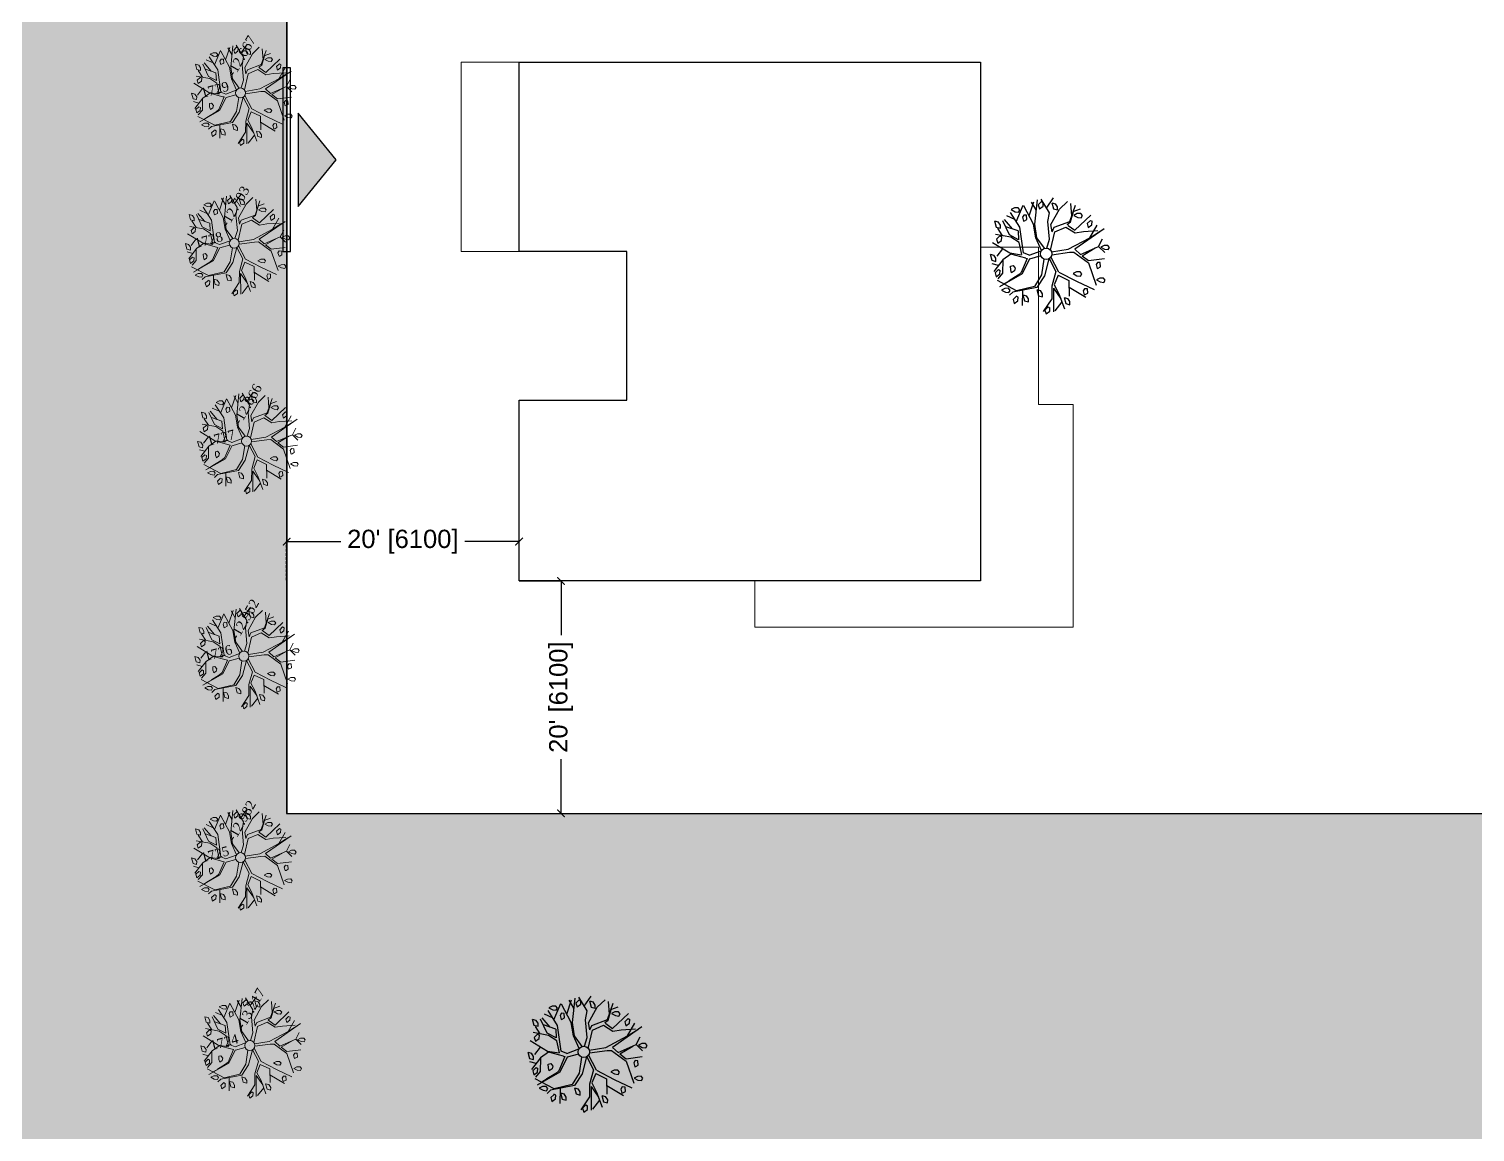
# Model space of a CAD drawing. Header units: millimetres. Extents: x -176651 to 388869, y -469666 to 486614.
# Drawn here: x 286386 to 324352, y 290849 to 319804 of the extents above; entities that cross this region are included whole.
import ezdxf
from ezdxf.enums import TextEntityAlignment as Align

# ---------------------------------------------------------------- set-up
doc = ezdxf.new("R2010")
doc.units = ezdxf.units.MM
doc.header["$PDMODE"] = 35
doc.header["$PDSIZE"] = 0.1
doc.linetypes.add('HIDDEN', pattern=[9.525, 6.35, -3.175])
doc.layers.get('Defpoints').update_dxf_attribs({"color": 252})
doc.layers.add('A- FURNITURE', color=252, linetype='Continuous', lineweight=0)
for name, color, linetype in [('ad-Dimension', 8, 'Continuous'), ('ad-Entrance Point', 4, 'Continuous'), ('ad-Plinth', 8, 'Continuous'), ('ad-Plot Boundary', 8, 'Continuous'), ('ad-Road', 8, 'Continuous'), ('ad-Road Hatch', 8, 'Continuous'), ('ad-Verandah', 8, 'Continuous'), ('CAY', 94, 'Continuous'), ('Points', 7, 'Continuous'), ('Points-ELV', 6, 'Continuous'), ('Points-NUM', 4, 'Continuous'), ('Points-TXT', 3, 'Continuous')]:
    doc.layers.add(name, color=color, linetype=linetype)
doc.styles.add('ROMANS', font='times.ttf')
doc.styles.get("Standard").update_dxf_attribs({"font": 'arial.ttf'})
doc.dimstyles.new('Copy of A-100-DIM-INT (MM-FT)', dxfattribs={"dimscale": 500, "dimtxt": 2.4, "dimasz": 1, "dimexe": 0, "dimexo": 0, "dimgap": 1, "dimtad": 0, "dimdec": 0, "dimlfac": 0.03937, "dimdsep": 46, "dimlunit": 3, "dimtxsty": 'Standard', "dimblk": 'ARCHTICK', "dimcen": 0.025, "dimclrd": 256, "dimclre": 256, "dimclrt": 256, "dimazin": 2, "dimtfac": 1, "dimtdec": 0, "dimtix": 1, "dimtmove": 2, "dimatfit": 3, "dimldrblk": 'ARCHTICK', "dimfxl": 1, "dimtolj": 1, "dimtzin": 0, "dimarcsym": 0})

# ---------------------------------------------------------------- blocks, each defined once
blk = doc.blocks.new('A$C4fb60e89')
at = {"layer": 'ad-Road Hatch', "ltscale": 5, "transparency": 33554687}
h = blk.add_hatch(dxfattribs=at)
h.set_pattern_fill('AR-HBONE', color=256, scale=15)
h.set_pattern_definition([(45, (-193247.7, -428758.8), (0, 2155.2615), [4572, -1524]), (135, (-192170.1, -427681.1), (2e-13, 2155.2615), [4572, -1524])])
h.paths.add_polyline_path([(175594, -250241), (169178, -249341), (167473, -249057), (167473, -138694), (101313, -138694), (101313, -199954), (101308, -237995), (101040, -268291), (101008, -280968), (101066, -293684), (101243, -311127), (100910, -319344), (100949, -333937), (100669, -366960), (100727, -390983), (100669, -404586), (100538, -420418), (100467, -428759), (92426, -427265), (92163, -427209), (92163, -321454), (24803, -321454), (24803, -412961), (15653, -411029), (15654, -321452), (-19535, -321452), (-34427, -319477), (-65207, -315395), (-171770, -301268), (-185854, -298333), (-193248, -296832), (-193244, -292908), (-191914, -285219), (-191839, -284679), (-183397, -286393), (-169723, -289243), (-53141, -304698), (-18730, -309262), (15653, -309262), (15653, 703), (24803, 1115), (24803, -129544), (92163, -129544), (92163, 15133), (101313, 17713), (101313, -129544), (167473, -129544), (167473, 35552), (175738, 37855), (175849, 28595), (175836, 25947), (175777, 14040), (175855, 2316), (175660, -18036), (175731, -34039), (175718, -46839), (175673, -63402), (175816, -82072), (175542, -106356), (175490, -124641), (175575, -145019), (175731, -168892), (175797, -181269), (175797, -192667), (175744, -208200), (175829, -223277), (175888, -234871)])
h.paths.add_polyline_path([(24803, -309264), (92163, -309264), (92163, -138694), (24803, -138694)], flags=16)
at = {"layer": 'ad-Road', "ltscale": 5}
blk.add_lwpolyline([(101313, 17713), (101313, -129544), (167473, -129544), (167473, 35552)], dxfattribs=at)
blk = doc.blocks.new('A$Cde044142')
at = {"layer": 'ad-Plot Boundary'}
blk.add_lwpolyline([(0, 0), (33080, 0), (33080, 30630), (0, 30630)], close=True, dxfattribs=at)
blk = doc.blocks.new('zw$A88E')
at = {"layer": 'ad-Plot Boundary', "ltscale": 5}
blk.add_blockref('A$Cde044142', (-74424, -167399), dxfattribs=at)
blk = doc.blocks.new('_ArchTick')
at = {"color": 0, "linetype": 'ByBlock', "const_width": 0.15}
blk.add_lwpolyline([(-0.5, -0.5), (0.5, 0.5)], dxfattribs=at)
blk = doc.blocks.new('*D13')
at = {"layer": 'ad-Dimension', "lineweight": -2, "transparency": 16777216}
for p, q in [((0, 0), (1103, 0)), ((1103, 0), (1103, -1419)), ((1103, -6100), (1103, -4681)), ((0, -6100), (1103, -6100))]:
    blk.add_line(p, q, dxfattribs=at)
at = {"layer": 'Defpoints', "color": 0, "ltscale": 5, "transparency": 16777216}
for p in [(0, 0), (0, -6100), (1103, -6100)]:
    blk.add_point(p, dxfattribs=at)
at = {"layer": 'ad-Dimension', "lineweight": -2, "ltscale": 5, "transparency": 16777216, "xscale": 200, "yscale": 200, "zscale": 200}
for p, rotation in [((1103, 0), 90), ((1103, -6100), 270)]:
    blk.add_blockref('_ArchTick', p, dxfattribs=dict(at, rotation=rotation))
at = {"layer": 'ad-Dimension', "ltscale": 5, "transparency": 16777216, "insert": (1103, -3050), "char_height": 480, "attachment_point": 5, "rotation": 90}
blk.add_mtext("\\A1;20' [6100]", dxfattribs=at)
blk = doc.blocks.new('*D14')
at = {"layer": 'ad-Dimension', "linetype": 'HIDDEN', "lineweight": -2, "transparency": 16777216}
blk.add_line((-6100, 0), (-6100, 1032), dxfattribs=at)
at = {"layer": 'ad-Dimension', "lineweight": -2, "transparency": 16777216}
for p, q in [((-6100, 1032), (-4681, 1032)), ((0, 1032), (-1419, 1032)), ((0, 0), (0, 1032))]:
    blk.add_line(p, q, dxfattribs=at)
at = {"layer": 'Defpoints', "color": 0, "ltscale": 5, "transparency": 16777216}
for p in [(-6100, 1032), (-6100, 0), (0, 0)]:
    blk.add_point(p, dxfattribs=at)
at = {"layer": 'ad-Dimension', "lineweight": -2, "ltscale": 5, "transparency": 16777216, "xscale": 200, "yscale": 200, "zscale": 200, "rotation": 180}
blk.add_blockref('_ArchTick', (-6100, 1032), dxfattribs=at)
at = {"layer": 'ad-Dimension', "lineweight": -2, "ltscale": 5, "transparency": 16777216, "xscale": 200, "yscale": 200, "zscale": 200}
blk.add_blockref('_ArchTick', (0, 1032), dxfattribs=at)
at = {"layer": 'ad-Dimension', "ltscale": 5, "transparency": 16777216, "insert": (-3050, 1032), "char_height": 480, "attachment_point": 5}
blk.add_mtext("\\A1;20' [6100]", dxfattribs=at)
blk = doc.blocks.new('POINTS')
at = {"layer": 'Points'}
blk.add_line((0, 0), (0, 0), dxfattribs=at)
blk.add_point((0, 0), dxfattribs=at)
at = {"layer": 'Points-ELV', "style": 'ROMANS'}
blk.add_attdef('ELEV', text='', height=1, rotation=45, dxfattribs=at).set_placement((0, 0), align=Align.BOTTOM_LEFT)
at = {"layer": 'Points-NUM', "style": 'ROMANS'}
blk.add_attdef('PTNUM', text='', height=1, dxfattribs=at).set_placement((0, 0), align=Align.BOTTOM_RIGHT)
at = {"layer": 'Points-TXT', "style": 'ROMANS'}
blk.add_attdef('DESC', text='', height=1, dxfattribs=at).set_placement((0, 0), align=Align.BOTTOM_RIGHT)
blk = doc.blocks.new('ERFWEF')
at = {"color": 219, "linetype": 'Continuous', "true_color": 0x642165}
for p, q in [((260795.743, 1945739.406), (260795.621, 1945739.793)), ((260795.741, 1945739.867), (260795.655, 1945739.85)), ((260795.655, 1945739.85), (260795.728, 1945739.781)), ((260795.695, 1945739.551), (260795.948, 1945739.873)), ((260795.728, 1945739.781), (260795.805, 1945739.749)), ((260795.823, 1945739.846), (260795.741, 1945739.867)), ((260795.805, 1945739.749), (260795.848, 1945739.791)), ((260795.848, 1945739.791), (260795.823, 1945739.846)), ((260796.061, 1945739.39), (260795.955, 1945739.855)), ((260796.013, 1945739.602), (260796.202, 1945739.889)), ((260796.09, 1945739.382), (260796.294, 1945739.908)), ((260796.204, 1945739.695), (260796.149, 1945739.895)), ((260796.378, 1945739.844), (260796.284, 1945739.793)), ((260796.284, 1945739.793), (260796.286, 1945739.698)), ((260796.378, 1945739.844), (260796.41, 1945739.814)), ((260796.487, 1945739.548), (260796.379, 1945739.903)), ((260796.383, 1945739.735), (260796.41, 1945739.814)), ((260796.45, 1945739.671), (260796.665, 1945739.854)), ((260795.482, 1945739.241), (260795.158, 1945739.395)), ((260795.22, 1945739.7), (260795.218, 1945739.554)), ((260795.218, 1945739.554), (260795.303, 1945739.505)), ((260795.22, 1945739.7), (260795.296, 1945739.656)), ((260795.307, 1945739.324), (260795.246, 1945739.519)), ((260795.324, 1945739.573), (260795.296, 1945739.656)), ((260795.303, 1945739.505), (260795.324, 1945739.573)), ((260795.465, 1945739.298), (260795.405, 1945739.649)), ((260795.679, 1945739.339), (260795.436, 1945739.503)), ((260795.567, 1945739.414), (260795.45, 1945739.67)), ((260795.678, 1945739.608), (260795.52, 1945739.734)), ((260795.667, 1945738.818), (260795.743, 1945739.406)), ((260795.901, 1945739.654), (260795.857, 1945739.612)), ((260795.857, 1945739.612), (260795.859, 1945739.517)), ((260795.859, 1945739.517), (260795.879, 1945739.519)), ((260795.879, 1945739.519), (260795.945, 1945739.534)), ((260795.963, 1945739.631), (260795.901, 1945739.654)), ((260795.945, 1945739.534), (260795.963, 1945739.631)), ((260796.028, 1945739.079), (260796.061, 1945739.39)), ((260796.286, 1945739.698), (260796.383, 1945739.735)), ((260796.398, 1945739.366), (260796.487, 1945739.548)), ((260796.447, 1945739.279), (260796.731, 1945739.57)), ((260796.597, 1945739.758), (260796.596, 1945739.612)), ((260796.596, 1945739.612), (260796.68, 1945739.563)), ((260796.597, 1945739.758), (260796.674, 1945739.714)), ((260796.701, 1945739.631), (260796.674, 1945739.714)), ((260796.68, 1945739.563), (260796.701, 1945739.631)), ((260796.731, 1945739.57), (260796.95, 1945739.689)), ((260796.884, 1945739.235), (260797.107, 1945739.562)), ((260796.895, 1945739.22), (260797.022, 1945739.435)), ((260796.96, 1945739.347), (260797.014, 1945739.629)), ((260797.019, 1945739.438), (260797.193, 1945739.454)), ((260795.361, 1945738.89), (260795.044, 1945739.227)), ((260795.226, 1945739.033), (260795.055, 1945738.904)), ((260795.249, 1945739.334), (260795.155, 1945739.283)), ((260795.155, 1945739.283), (260795.157, 1945739.188)), ((260795.157, 1945739.188), (260795.254, 1945739.225)), ((260795.249, 1945739.334), (260795.281, 1945739.303)), ((260795.254, 1945739.225), (260795.281, 1945739.303)), ((260795.638, 1945739.139), (260795.465, 1945739.298)), ((260795.632, 1945739.072), (260795.482, 1945739.241)), ((260795.616, 1945738.789), (260795.632, 1945739.072)), ((260795.679, 1945739.339), (260795.638, 1945739.139)), ((260796.08, 1945738.763), (260796.028, 1945739.079)), ((260796.057, 1945739.07), (260796.09, 1945739.382)), ((260796.159, 1945738.792), (260796.057, 1945739.07)), ((260796.283, 1945738.715), (260796.487, 1945739.091)), ((260796.328, 1945738.961), (260796.398, 1945739.366)), ((260796.432, 1945739.111), (260796.447, 1945739.279)), ((260796.432, 1945739.111), (260796.5, 1945739.201)), ((260796.487, 1945739.091), (260796.759, 1945739.133)), ((260796.5, 1945739.201), (260796.884, 1945739.235)), ((260796.759, 1945739.133), (260796.93, 1945738.949)), ((260796.803, 1945739.185), (260796.895, 1945739.22)), ((260796.822, 1945739.159), (260796.803, 1945739.185)), ((260796.824, 1945739.158), (260796.945, 1945739.007)), ((260796.945, 1945739.007), (260797.386, 1945739.246)), ((260797.094, 1945739.363), (260797.008, 1945739.345)), ((260797.008, 1945739.345), (260797.082, 1945739.276)), ((260797.082, 1945739.276), (260797.158, 1945739.245)), ((260797.177, 1945739.341), (260797.094, 1945739.363)), ((260797.158, 1945739.245), (260797.202, 1945739.287)), ((260797.202, 1945739.287), (260797.177, 1945739.341)), ((260797.347, 1945739.134), (260797.253, 1945739.083)), ((260797.253, 1945739.083), (260797.255, 1945738.988)), ((260797.255, 1945738.988), (260797.352, 1945739.025)), ((260797.347, 1945739.134), (260797.379, 1945739.103)), ((260797.352, 1945739.025), (260797.379, 1945739.103)), ((260795.171, 1945738.79), (260794.902, 1945738.583)), ((260795.04, 1945738.69), (260794.909, 1945738.766)), ((260794.921, 1945738.99), (260794.919, 1945738.843)), ((260794.919, 1945738.843), (260795.004, 1945738.794)), ((260794.921, 1945738.99), (260794.997, 1945738.945)), ((260795.025, 1945738.862), (260794.997, 1945738.945)), ((260795.004, 1945738.794), (260795.025, 1945738.862)), ((260795.165, 1945738.788), (260795.08, 1945738.491)), ((260795.381, 1945738.867), (260795.171, 1945738.79)), ((260795.611, 1945738.78), (260795.361, 1945738.89)), ((260795.691, 1945738.687), (260795.381, 1945738.867)), ((260795.717, 1945738.672), (260795.498, 1945738.394)), ((260795.763, 1945738.646), (260795.509, 1945738.36)), ((260795.78, 1945738.729), (260795.667, 1945738.818)), ((260795.691, 1945738.688), (260795.717, 1945738.672)), ((260795.763, 1945738.645), (260795.764, 1945738.644)), ((260796.033, 1945738.646), (260795.764, 1945738.644)), ((260795.78, 1945738.729), (260796.074, 1945738.757)), ((260796.212, 1945738.783), (260796.328, 1945738.961)), ((260796.294, 1945738.669), (260796.68, 1945738.628)), ((260796.68, 1945738.628), (260797.232, 1945738.752)), ((260797.6, 1945738.867), (260796.824, 1945738.591)), ((260796.93, 1945738.949), (260797.126, 1945738.929)), ((260797.126, 1945738.929), (260797.447, 1945738.863)), ((260797.232, 1945738.752), (260797.469, 1945738.989)), ((260797.232, 1945738.752), (260797.495, 1945738.834)), ((260797.371, 1945738.507), (260797.505, 1945738.652)), ((260795.012, 1945738.6), (260794.919, 1945738.549)), ((260794.919, 1945738.549), (260794.92, 1945738.454)), ((260794.92, 1945738.454), (260795.018, 1945738.492)), ((260795.286, 1945738.021), (260794.921, 1945738.361)), ((260795.509, 1945738.36), (260794.929, 1945738.21)), ((260795.08, 1945738.491), (260794.942, 1945738.396)), ((260795.012, 1945738.6), (260795.044, 1945738.57)), ((260795.018, 1945738.492), (260795.044, 1945738.57)), ((260795.19, 1945738.286), (260795.048, 1945738.245)), ((260795.418, 1945738.354), (260795.185, 1945738.286)), ((260795.284, 1945738.521), (260795.302, 1945738.604)), ((260795.285, 1945738.447), (260795.284, 1945738.521)), ((260795.361, 1945738.476), (260795.285, 1945738.447)), ((260795.302, 1945738.604), (260795.36, 1945738.602)), ((260795.36, 1945738.602), (260795.392, 1945738.531)), ((260795.392, 1945738.531), (260795.361, 1945738.476)), ((260795.498, 1945738.394), (260795.418, 1945738.354)), ((260796.084, 1945738.557), (260795.931, 1945738.22)), ((260796.197, 1945738.535), (260795.993, 1945738.184)), ((260796.203, 1945738.537), (260796.272, 1945738.209)), ((260796.336, 1945738.18), (260796.252, 1945738.566)), ((260796.282, 1945738.608), (260796.687, 1945738.554)), ((260796.687, 1945738.554), (260796.789, 1945738.53)), ((260796.789, 1945738.53), (260797.047, 1945738.204)), ((260796.824, 1945738.591), (260796.92, 1945738.442)), ((260796.92, 1945738.442), (260797.371, 1945738.507)), ((260796.947, 1945738.403), (260797.284, 1945738.495)), ((260796.947, 1945738.403), (260797.06, 1945738.255)), ((260797.06, 1945738.255), (260797.428, 1945738.205)), ((260797.371, 1945738.507), (260797.469, 1945738.334)), ((260797.5, 1945738.497), (260797.414, 1945738.48)), ((260797.414, 1945738.48), (260797.488, 1945738.411)), ((260797.488, 1945738.411), (260797.564, 1945738.379)), ((260797.582, 1945738.476), (260797.5, 1945738.497)), ((260797.564, 1945738.379), (260797.607, 1945738.421)), ((260797.607, 1945738.421), (260797.582, 1945738.476)), ((260795.042, 1945738.142), (260794.956, 1945738.125)), ((260794.956, 1945738.125), (260795.03, 1945738.056)), ((260795.03, 1945738.056), (260795.106, 1945738.025)), ((260795.124, 1945738.121), (260795.042, 1945738.142)), ((260795.199, 1945738.013), (260795.103, 1945737.963)), ((260795.106, 1945738.025), (260795.149, 1945738.067)), ((260795.149, 1945738.067), (260795.124, 1945738.121)), ((260795.239, 1945737.894), (260795.155, 1945737.849)), ((260795.754, 1945737.971), (260795.199, 1945738.013)), ((260795.281, 1945737.87), (260795.244, 1945737.904)), ((260795.254, 1945737.791), (260795.281, 1945737.87)), ((260795.709, 1945738.009), (260795.286, 1945738.021)), ((260795.418, 1945737.991), (260795.324, 1945737.659)), ((260795.401, 1945737.894), (260795.399, 1945737.747)), ((260795.401, 1945737.894), (260795.477, 1945737.849)), ((260795.931, 1945738.22), (260795.709, 1945738.009)), ((260795.741, 1945737.924), (260795.739, 1945737.778)), ((260795.741, 1945737.924), (260795.817, 1945737.88)), ((260795.993, 1945738.184), (260795.754, 1945737.971)), ((260795.844, 1945737.797), (260795.817, 1945737.88)), ((260796.099, 1945737.911), (260796.019, 1945737.63)), ((260796.272, 1945738.209), (260796.099, 1945737.911)), ((260796.298, 1945738.112), (260796.157, 1945737.925)), ((260796.157, 1945737.925), (260796.206, 1945737.697)), ((260796.298, 1945738.112), (260796.508, 1945737.932)), ((260796.336, 1945738.18), (260796.672, 1945737.872)), ((260796.508, 1945737.932), (260796.422, 1945737.584)), ((260796.726, 1945738.076), (260796.64, 1945738.059)), ((260796.64, 1945738.059), (260796.713, 1945737.989)), ((260796.672, 1945737.872), (260797.014, 1945737.579)), ((260796.713, 1945737.989), (260796.79, 1945737.958)), ((260796.808, 1945738.055), (260796.726, 1945738.076)), ((260796.79, 1945737.958), (260796.833, 1945738)), ((260796.833, 1945738), (260796.808, 1945738.055)), ((260797.047, 1945738.204), (260797.083, 1945737.668)), ((260797.248, 1945738.161), (260797.205, 1945738.119)), ((260797.205, 1945738.119), (260797.207, 1945738.024)), ((260797.207, 1945738.024), (260797.227, 1945738.026)), ((260797.227, 1945738.026), (260797.292, 1945738.042)), ((260797.311, 1945738.138), (260797.248, 1945738.161)), ((260797.292, 1945738.042), (260797.311, 1945738.138)), ((260795.155, 1945737.849), (260795.157, 1945737.754)), ((260795.157, 1945737.754), (260795.254, 1945737.791)), ((260795.399, 1945737.747), (260795.484, 1945737.698)), ((260795.505, 1945737.766), (260795.477, 1945737.849)), ((260795.484, 1945737.698), (260795.505, 1945737.766)), ((260795.739, 1945737.778), (260795.824, 1945737.729)), ((260796.019, 1945737.63), (260795.752, 1945737.399)), ((260795.824, 1945737.729), (260795.844, 1945737.797)), ((260796.116, 1945737.855), (260795.975, 1945737.328)), ((260796.224, 1945737.499), (260796.015, 1945737.339)), ((260796.116, 1945737.855), (260796.217, 1945737.574)), ((260796.206, 1945737.697), (260796.239, 1945737.326)), ((260796.301, 1945737.586), (260796.299, 1945737.439)), ((260796.301, 1945737.586), (260796.377, 1945737.541)), ((260796.405, 1945737.458), (260796.377, 1945737.541)), ((260796.471, 1945737.782), (260796.779, 1945737.458)), ((260796.803, 1945737.656), (260796.76, 1945737.614)), ((260796.76, 1945737.614), (260796.762, 1945737.519)), ((260796.762, 1945737.519), (260796.782, 1945737.521)), ((260796.782, 1945737.521), (260796.847, 1945737.536)), ((260796.866, 1945737.633), (260796.803, 1945737.656)), ((260796.847, 1945737.536), (260796.866, 1945737.633)), ((260797.207, 1945737.796), (260797.121, 1945737.779)), ((260797.121, 1945737.779), (260797.194, 1945737.71)), ((260797.194, 1945737.71), (260797.271, 1945737.679)), ((260797.289, 1945737.775), (260797.207, 1945737.796)), ((260797.271, 1945737.679), (260797.314, 1945737.721)), ((260797.314, 1945737.721), (260797.289, 1945737.775)), ((260795.891, 1945737.474), (260795.797, 1945737.422)), ((260795.797, 1945737.422), (260795.799, 1945737.328)), ((260795.799, 1945737.328), (260795.896, 1945737.365)), ((260795.891, 1945737.474), (260795.923, 1945737.443)), ((260795.896, 1945737.365), (260795.923, 1945737.443)), ((260796.299, 1945737.439), (260796.384, 1945737.39)), ((260796.384, 1945737.39), (260796.405, 1945737.458))]:
    blk.add_line(p, q, dxfattribs=at)
blk.add_circle((260796.163, 1945738.661), 0.131, dxfattribs=at)
blk = doc.blocks.new('QRFQ')
at = {"layer": 'CAY', "color": 30, "true_color": 0xf26722}
for p, q in [((260795.323, 1945731.538, 129.914), (260795.321, 1945731.371, 129.914)), ((260795.323, 1945731.538, 129.914), (260795.411, 1945731.487, 129.914)), ((260795.442, 1945731.392, 129.914), (260795.411, 1945731.487, 129.914)), ((260795.604, 1945731.078, 129.914), (260795.535, 1945731.48, 129.914)), ((260795.72, 1945731.211, 129.914), (260795.586, 1945731.503, 129.914)), ((260795.847, 1945731.432, 129.914), (260795.667, 1945731.577, 129.914)), ((260795.922, 1945731.201, 129.914), (260795.782, 1945731.644, 129.914)), ((260795.919, 1945731.729, 129.914), (260795.821, 1945731.709, 129.914)), ((260795.821, 1945731.709, 129.914), (260795.905, 1945731.63, 129.914)), ((260795.867, 1945731.367, 129.914), (260796.156, 1945731.735, 129.914)), ((260795.905, 1945731.63, 129.914), (260795.992, 1945731.594, 129.914)), ((260796.013, 1945731.704, 129.914), (260795.919, 1945731.729, 129.914)), ((260795.992, 1945731.594, 129.914), (260796.042, 1945731.642, 129.914)), ((260796.042, 1945731.642, 129.914), (260796.013, 1945731.704, 129.914)), ((260796.102, 1945731.485, 129.914), (260796.052, 1945731.437, 129.914)), ((260796.052, 1945731.437, 129.914), (260796.054, 1945731.328, 129.914)), ((260796.173, 1945731.458, 129.914), (260796.102, 1945731.485, 129.914)), ((260796.152, 1945731.348, 129.914), (260796.173, 1945731.458, 129.914)), ((260796.285, 1945731.184, 129.914), (260796.164, 1945731.715, 129.914)), ((260796.23, 1945731.426, 129.914), (260796.447, 1945731.753, 129.914)), ((260796.318, 1945731.174, 129.914), (260796.551, 1945731.776, 129.914)), ((260796.448, 1945731.531, 129.914), (260796.386, 1945731.761, 129.914)), ((260796.647, 1945731.702, 129.914), (260796.54, 1945731.643, 129.914)), ((260796.54, 1945731.643, 129.914), (260796.542, 1945731.535, 129.914)), ((260796.542, 1945731.535, 129.914), (260796.653, 1945731.578, 129.914)), ((260796.647, 1945731.702, 129.914), (260796.684, 1945731.667, 129.914)), ((260796.772, 1945731.364, 129.914), (260796.649, 1945731.77, 129.914)), ((260796.653, 1945731.578, 129.914), (260796.684, 1945731.667, 129.914)), ((260796.729, 1945731.504, 129.914), (260796.976, 1945731.714, 129.914)), ((260796.898, 1945731.604, 129.914), (260796.896, 1945731.437, 129.914)), ((260796.896, 1945731.437, 129.914), (260796.993, 1945731.38, 129.914)), ((260796.898, 1945731.604, 129.914), (260796.985, 1945731.553, 129.914)), ((260797.017, 1945731.459, 129.914), (260796.985, 1945731.553, 129.914)), ((260796.993, 1945731.38, 129.914), (260797.017, 1945731.459, 129.914)), ((260797.052, 1945731.389, 129.914), (260797.301, 1945731.525, 129.914)), ((260797.313, 1945731.133, 129.914), (260797.374, 1945731.456, 129.914)), ((260795.356, 1945731.119, 129.914), (260795.249, 1945731.06, 129.914)), ((260795.249, 1945731.06, 129.914), (260795.251, 1945730.952, 129.914)), ((260795.623, 1945731.013, 129.914), (260795.252, 1945731.188, 129.914)), ((260795.321, 1945731.371, 129.914), (260795.419, 1945731.314, 129.914)), ((260795.423, 1945731.108, 129.914), (260795.354, 1945731.33, 129.914)), ((260795.356, 1945731.119, 129.914), (260795.393, 1945731.084, 129.914)), ((260795.363, 1945730.994, 129.914), (260795.393, 1945731.084, 129.914)), ((260795.419, 1945731.314, 129.914), (260795.442, 1945731.392, 129.914)), ((260795.848, 1945731.124, 129.914), (260795.57, 1945731.312, 129.914)), ((260795.801, 1945730.896, 129.914), (260795.604, 1945731.078, 129.914)), ((260795.848, 1945731.124, 129.914), (260795.801, 1945730.896, 129.914)), ((260795.834, 1945730.529, 129.914), (260795.922, 1945731.201, 129.914)), ((260796.054, 1945731.328, 129.914), (260796.077, 1945731.33, 129.914)), ((260796.077, 1945731.33, 129.914), (260796.152, 1945731.348, 129.914)), ((260796.248, 1945730.828, 129.914), (260796.285, 1945731.184, 129.914)), ((260796.281, 1945730.818, 129.914), (260796.318, 1945731.174, 129.914)), ((260796.591, 1945730.693, 129.914), (260796.67, 1945731.155, 129.914)), ((260796.67, 1945731.155, 129.914), (260796.772, 1945731.364, 129.914)), ((260796.709, 1945730.865, 129.914), (260796.726, 1945731.056, 129.914)), ((260796.726, 1945731.056, 129.914), (260797.052, 1945731.389, 129.914)), ((260797.226, 1945731.006, 129.914), (260797.481, 1945731.38, 129.914)), ((260797.239, 1945730.989, 129.914), (260797.384, 1945731.234, 129.914)), ((260797.466, 1945731.152, 129.914), (260797.368, 1945731.132, 129.914)), ((260797.368, 1945731.132, 129.914), (260797.452, 1945731.053, 129.914)), ((260797.38, 1945731.238, 129.914), (260797.58, 1945731.256, 129.914)), ((260797.452, 1945731.053, 129.914), (260797.54, 1945731.017, 129.914)), ((260797.56, 1945731.128, 129.914), (260797.466, 1945731.152, 129.914)), ((260797.54, 1945731.017, 129.914), (260797.589, 1945731.065, 129.914)), ((260797.589, 1945731.065, 129.914), (260797.56, 1945731.128, 129.914)), ((260794.981, 1945730.726, 129.914), (260794.98, 1945730.558, 129.914)), ((260794.981, 1945730.726, 129.914), (260795.069, 1945730.675, 129.914)), ((260795.1, 1945730.58, 129.914), (260795.069, 1945730.675, 129.914)), ((260795.485, 1945730.612, 129.914), (260795.122, 1945730.996, 129.914)), ((260795.331, 1945730.775, 129.914), (260795.135, 1945730.628, 129.914)), ((260795.251, 1945730.952, 129.914), (260795.363, 1945730.994, 129.914)), ((260795.795, 1945730.82, 129.914), (260795.623, 1945731.013, 129.914)), ((260795.777, 1945730.496, 129.914), (260795.795, 1945730.82, 129.914)), ((260796.306, 1945730.466, 129.914), (260796.248, 1945730.828, 129.914)), ((260796.397, 1945730.5, 129.914), (260796.281, 1945730.818, 129.914)), ((260796.457, 1945730.489, 129.914), (260796.591, 1945730.693, 129.914)), ((260796.538, 1945730.411, 129.914), (260796.772, 1945730.842, 129.914)), ((260796.709, 1945730.865, 129.914), (260796.787, 1945730.966, 129.914)), ((260796.772, 1945730.842, 129.914), (260797.083, 1945730.889, 129.914)), ((260796.787, 1945730.966, 129.914), (260797.226, 1945731.006, 129.914)), ((260797.083, 1945730.889, 129.914), (260797.278, 1945730.679, 129.914)), ((260797.134, 1945730.949, 129.914), (260797.239, 1945730.989, 129.914)), ((260797.156, 1945730.919, 129.914), (260797.134, 1945730.949, 129.914)), ((260797.157, 1945730.918, 129.914), (260797.295, 1945730.745, 129.914)), ((260797.278, 1945730.679, 129.914), (260797.503, 1945730.656, 129.914)), ((260797.295, 1945730.745, 129.914), (260797.8, 1945731.019, 129.914)), ((260797.503, 1945730.656, 129.914), (260797.87, 1945730.58, 129.914)), ((260797.624, 1945730.454, 129.914), (260797.895, 1945730.725, 129.914)), ((260797.755, 1945730.89, 129.914), (260797.648, 1945730.832, 129.914)), ((260797.648, 1945730.832, 129.914), (260797.65, 1945730.723, 129.914)), ((260797.65, 1945730.723, 129.914), (260797.761, 1945730.766, 129.914)), ((260797.755, 1945730.89, 129.914), (260797.792, 1945730.855, 129.914)), ((260797.761, 1945730.766, 129.914), (260797.792, 1945730.855, 129.914)), ((260795.267, 1945730.497, 129.914), (260794.959, 1945730.261, 129.914)), ((260795.118, 1945730.383, 129.914), (260794.968, 1945730.47, 129.914)), ((260795.086, 1945730.28, 129.914), (260794.979, 1945730.222, 129.914)), ((260794.98, 1945730.558, 129.914), (260795.077, 1945730.502, 129.914)), ((260795.077, 1945730.502, 129.914), (260795.1, 1945730.58, 129.914)), ((260795.086, 1945730.28, 129.914), (260795.122, 1945730.245, 129.914)), ((260795.26, 1945730.495, 129.914), (260795.163, 1945730.156, 129.914)), ((260795.507, 1945730.585, 129.914), (260795.267, 1945730.497, 129.914)), ((260795.396, 1945730.189, 129.914), (260795.418, 1945730.284, 129.914)), ((260795.418, 1945730.284, 129.914), (260795.483, 1945730.282, 129.914)), ((260795.483, 1945730.282, 129.914), (260795.521, 1945730.2, 129.914)), ((260795.771, 1945730.486, 129.914), (260795.485, 1945730.612, 129.914)), ((260795.862, 1945730.379, 129.914), (260795.507, 1945730.585, 129.914)), ((260795.892, 1945730.363, 129.914), (260795.642, 1945730.044, 129.914)), ((260795.945, 1945730.332, 129.914), (260795.654, 1945730.005, 129.914)), ((260795.964, 1945730.427, 129.914), (260795.834, 1945730.529, 129.914)), ((260795.862, 1945730.38, 129.914), (260795.892, 1945730.363, 129.914)), ((260795.944, 1945730.331, 129.914), (260795.946, 1945730.331, 129.914)), ((260796.253, 1945730.333, 129.914), (260795.946, 1945730.331, 129.914)), ((260795.964, 1945730.427, 129.914), (260796.299, 1945730.459, 129.914)), ((260796.538, 1945730.288, 129.914), (260797.001, 1945730.227, 129.914)), ((260796.551, 1945730.359, 129.914), (260796.993, 1945730.311, 129.914)), ((260796.993, 1945730.311, 129.914), (260797.624, 1945730.454, 129.914)), ((260798.044, 1945730.585, 129.914), (260797.158, 1945730.269, 129.914)), ((260797.624, 1945730.454, 129.914), (260797.924, 1945730.547, 129.914)), ((260797.783, 1945730.174, 129.914), (260797.936, 1945730.34, 129.914)), ((260794.979, 1945730.222, 129.914), (260794.981, 1945730.113, 129.914)), ((260794.981, 1945730.113, 129.914), (260795.092, 1945730.156, 129.914)), ((260795.399, 1945729.617, 129.914), (260794.982, 1945730.007, 129.914)), ((260795.654, 1945730.005, 129.914), (260794.991, 1945729.834, 129.914)), ((260795.163, 1945730.156, 129.914), (260795.005, 1945730.047, 129.914)), ((260795.092, 1945730.156, 129.914), (260795.122, 1945730.245, 129.914)), ((260795.289, 1945729.92, 129.914), (260795.127, 1945729.874, 129.914)), ((260795.55, 1945729.998, 129.914), (260795.283, 1945729.921, 129.914)), ((260795.398, 1945730.105, 129.914), (260795.396, 1945730.189, 129.914)), ((260795.484, 1945730.138, 129.914), (260795.398, 1945730.105, 129.914)), ((260795.521, 1945730.2, 129.914), (260795.484, 1945730.138, 129.914)), ((260795.642, 1945730.044, 129.914), (260795.55, 1945729.998, 129.914)), ((260796.311, 1945730.231, 129.914), (260796.136, 1945729.845, 129.914)), ((260796.44, 1945730.205, 129.914), (260796.207, 1945729.804, 129.914)), ((260796.447, 1945730.207, 129.914), (260796.526, 1945729.833, 129.914)), ((260796.6, 1945729.8, 129.914), (260796.504, 1945730.241, 129.914)), ((260797.001, 1945730.227, 129.914), (260797.117, 1945730.199, 129.914)), ((260797.117, 1945730.199, 129.914), (260797.412, 1945729.827, 129.914)), ((260797.158, 1945730.269, 129.914), (260797.267, 1945730.099, 129.914)), ((260797.267, 1945730.099, 129.914), (260797.783, 1945730.174, 129.914)), ((260797.298, 1945730.054, 129.914), (260797.684, 1945730.159, 129.914)), ((260797.298, 1945730.054, 129.914), (260797.427, 1945729.886, 129.914)), ((260797.783, 1945730.174, 129.914), (260797.895, 1945729.975, 129.914)), ((260797.93, 1945730.162, 129.914), (260797.832, 1945730.142, 129.914)), ((260797.832, 1945730.142, 129.914), (260797.916, 1945730.063, 129.914)), ((260797.916, 1945730.063, 129.914), (260798.004, 1945730.028, 129.914)), ((260798.024, 1945730.138, 129.914), (260797.93, 1945730.162, 129.914)), ((260798.004, 1945730.028, 129.914), (260798.053, 1945730.076, 129.914)), ((260798.053, 1945730.076, 129.914), (260798.024, 1945730.138, 129.914)), ((260795.12, 1945729.757, 129.914), (260795.022, 1945729.737, 129.914)), ((260795.022, 1945729.737, 129.914), (260795.106, 1945729.658, 129.914)), ((260795.106, 1945729.658, 129.914), (260795.193, 1945729.622, 129.914)), ((260795.214, 1945729.733, 129.914), (260795.12, 1945729.757, 129.914)), ((260795.299, 1945729.608, 129.914), (260795.19, 1945729.551, 129.914)), ((260795.193, 1945729.622, 129.914), (260795.243, 1945729.67, 129.914)), ((260795.243, 1945729.67, 129.914), (260795.214, 1945729.733, 129.914)), ((260795.934, 1945729.561, 129.914), (260795.299, 1945729.608, 129.914)), ((260795.883, 1945729.604, 129.914), (260795.399, 1945729.617, 129.914)), ((260795.549, 1945729.583, 129.914), (260795.442, 1945729.204, 129.914)), ((260796.136, 1945729.845, 129.914), (260795.883, 1945729.604, 129.914)), ((260796.207, 1945729.804, 129.914), (260795.934, 1945729.561, 129.914)), ((260796.526, 1945729.833, 129.914), (260796.329, 1945729.492, 129.914)), ((260796.556, 1945729.722, 129.914), (260796.394, 1945729.508, 129.914)), ((260796.556, 1945729.722, 129.914), (260796.796, 1945729.516, 129.914)), ((260796.6, 1945729.8, 129.914), (260796.983, 1945729.447, 129.914)), ((260796.796, 1945729.516, 129.914), (260796.697, 1945729.118, 129.914)), ((260797.045, 1945729.681, 129.914), (260796.947, 1945729.661, 129.914)), ((260796.947, 1945729.661, 129.914), (260797.031, 1945729.582, 129.914)), ((260797.031, 1945729.582, 129.914), (260797.118, 1945729.546, 129.914)), ((260797.139, 1945729.657, 129.914), (260797.045, 1945729.681, 129.914)), ((260797.118, 1945729.546, 129.914), (260797.168, 1945729.594, 129.914)), ((260797.168, 1945729.594, 129.914), (260797.139, 1945729.657, 129.914)), ((260797.412, 1945729.827, 129.914), (260797.453, 1945729.214, 129.914)), ((260797.427, 1945729.886, 129.914), (260797.848, 1945729.829, 129.914)), ((260797.642, 1945729.778, 129.914), (260797.593, 1945729.73, 129.914)), ((260797.593, 1945729.73, 129.914), (260797.595, 1945729.622, 129.914)), ((260797.595, 1945729.622, 129.914), (260797.618, 1945729.624, 129.914)), ((260797.618, 1945729.624, 129.914), (260797.693, 1945729.641, 129.914)), ((260797.714, 1945729.752, 129.914), (260797.642, 1945729.778, 129.914)), ((260797.693, 1945729.641, 129.914), (260797.714, 1945729.752, 129.914)), ((260795.345, 1945729.473, 129.914), (260795.25, 1945729.421, 129.914)), ((260795.25, 1945729.421, 129.914), (260795.252, 1945729.313, 129.914)), ((260795.252, 1945729.313, 129.914), (260795.363, 1945729.355, 129.914)), ((260795.393, 1945729.445, 129.914), (260795.351, 1945729.484, 129.914)), ((260795.363, 1945729.355, 129.914), (260795.393, 1945729.445, 129.914)), ((260795.53, 1945729.472, 129.914), (260795.528, 1945729.305, 129.914)), ((260795.528, 1945729.305, 129.914), (260795.625, 1945729.249, 129.914)), ((260795.53, 1945729.472, 129.914), (260795.618, 1945729.422, 129.914)), ((260795.649, 1945729.327, 129.914), (260795.618, 1945729.422, 129.914)), ((260795.625, 1945729.249, 129.914), (260795.649, 1945729.327, 129.914)), ((260795.919, 1945729.507, 129.914), (260795.917, 1945729.34, 129.914)), ((260795.917, 1945729.34, 129.914), (260796.014, 1945729.284, 129.914)), ((260795.919, 1945729.507, 129.914), (260796.006, 1945729.457, 129.914)), ((260796.237, 1945729.171, 129.914), (260795.932, 1945728.906, 129.914)), ((260796.037, 1945729.362, 129.914), (260796.006, 1945729.457, 129.914)), ((260796.014, 1945729.284, 129.914), (260796.037, 1945729.362, 129.914)), ((260796.348, 1945729.428, 129.914), (260796.187, 1945728.825, 129.914)), ((260796.329, 1945729.492, 129.914), (260796.237, 1945729.171, 129.914)), ((260796.348, 1945729.428, 129.914), (260796.463, 1945729.107, 129.914)), ((260796.394, 1945729.508, 129.914), (260796.451, 1945729.247, 129.914)), ((260796.451, 1945729.247, 129.914), (260796.489, 1945728.824, 129.914)), ((260796.754, 1945729.345, 129.914), (260797.106, 1945728.974, 129.914)), ((260796.983, 1945729.447, 129.914), (260797.375, 1945729.112, 129.914)), ((260797.134, 1945729.2, 129.914), (260797.084, 1945729.152, 129.914)), ((260797.084, 1945729.152, 129.914), (260797.086, 1945729.044, 129.914)), ((260797.205, 1945729.174, 129.914), (260797.134, 1945729.2, 129.914)), ((260797.184, 1945729.064, 129.914), (260797.205, 1945729.174, 129.914)), ((260797.595, 1945729.361, 129.914), (260797.497, 1945729.341, 129.914)), ((260797.497, 1945729.341, 129.914), (260797.581, 1945729.262, 129.914)), ((260797.581, 1945729.262, 129.914), (260797.668, 1945729.227, 129.914)), ((260797.689, 1945729.337, 129.914), (260797.595, 1945729.361, 129.914)), ((260797.668, 1945729.227, 129.914), (260797.718, 1945729.275, 129.914)), ((260797.718, 1945729.275, 129.914), (260797.689, 1945729.337, 129.914)), ((260796.09, 1945728.992, 129.914), (260795.983, 1945728.934, 129.914)), ((260795.983, 1945728.934, 129.914), (260795.985, 1945728.825, 129.914)), ((260795.985, 1945728.825, 129.914), (260796.097, 1945728.868, 129.914)), ((260796.09, 1945728.992, 129.914), (260796.127, 1945728.957, 129.914)), ((260796.097, 1945728.868, 129.914), (260796.127, 1945728.957, 129.914)), ((260796.471, 1945729.021, 129.914), (260796.233, 1945728.839, 129.914)), ((260796.559, 1945729.12, 129.914), (260796.557, 1945728.953, 129.914)), ((260796.557, 1945728.953, 129.914), (260796.654, 1945728.896, 129.914)), ((260796.559, 1945729.12, 129.914), (260796.647, 1945729.069, 129.914)), ((260796.678, 1945728.974, 129.914), (260796.647, 1945729.069, 129.914)), ((260796.654, 1945728.896, 129.914), (260796.678, 1945728.974, 129.914)), ((260797.086, 1945729.044, 129.914), (260797.109, 1945729.046, 129.914)), ((260797.109, 1945729.046, 129.914), (260797.184, 1945729.064, 129.914))]:
    blk.add_line(p, q, dxfattribs=at)
blk.add_circle((260796.402, 1945730.35, 129.914), 0.15, dxfattribs=at)
blk = doc.blocks.new('zw$1761')
at = {"color": 6, "xscale": 39.3712485404797, "yscale": 39.3712485404797, "zscale": 39.3712485404797, "rotation": 15.20137085992779}
for name, p in [('ERFWEF', (10183153.1, -76610338.4, -498.7)), ('ERFWEF', (10183146.6, -76610493.8, -500.1)), ('QRFQ', (10183890.9, -76610191.3, 53824.6)), ('ERFWEF', (10183159.3, -76610698.2, -506.6)), ('ERFWEF', (10183156.5, -76610920.5, -509.9)), ('ERFWEF', (10183153.1, -76611128.7, -511.1)), ('ERFWEF', (10183162.7, -76611322.9, -520.4)), ('QRFQ', (10183413, -76611016.2, 53819.5))]:
    blk.add_blockref(name, p, dxfattribs=at)
at = {"layer": 'Points', "linetype": 'Continuous'}
ref = blk.add_blockref('POINTS', (4678.1, 7751, -498.7), dxfattribs=dict(at, xscale=39.3712485404797, yscale=39.3712485404797, zscale=39.3712485404797, rotation=15.20137085992779))
ref.add_attrib('PTNUM', '1729', dxfattribs={"layer": 'Points-NUM', "height": 9.84, "rotation": 15.2014, "style": 'ROMANS'}).set_placement((4667.9, 7750.8, -498.7), align=Align.BOTTOM_RIGHT)
ref.add_attrib('ELEV', '-12.667', dxfattribs={"layer": 'Points-ELV', "height": 9.84, "rotation": 60.2014, "style": 'ROMANS'}).set_placement((4674.2, 7765.3, -498.7), align=Align.BOTTOM_LEFT)
ref = blk.add_blockref('POINTS', (4671.6, 7595.7, -500.1), dxfattribs=dict(at, xscale=39.3712485404797, yscale=39.3712485404797, zscale=39.3712485404797, rotation=15.20137085992779))
ref.add_attrib('PTNUM', '1728', dxfattribs={"layer": 'Points-NUM', "height": 9.84, "rotation": 15.2014, "style": 'ROMANS'}).set_placement((4661.5, 7595.5, -500.1), align=Align.BOTTOM_RIGHT)
ref.add_attrib('ELEV', '-12.703', dxfattribs={"layer": 'Points-ELV', "height": 9.84, "rotation": 60.2014, "style": 'ROMANS'}).set_placement((4667.7, 7609.9, -500.1), align=Align.BOTTOM_LEFT)
ref = blk.add_blockref('POINTS', (4684.3, 7391.2, -506.6), dxfattribs=dict(at, xscale=39.3712485404797, yscale=39.3712485404797, zscale=39.3712485404797, rotation=15.20137085992779))
ref.add_attrib('PTNUM', '1727', dxfattribs={"layer": 'Points-NUM', "height": 9.84, "rotation": 15.2014, "style": 'ROMANS'}).set_placement((4674.2, 7391, -506.6), align=Align.BOTTOM_RIGHT)
ref.add_attrib('ELEV', '-12.866', dxfattribs={"layer": 'Points-ELV', "height": 9.84, "rotation": 60.2014, "style": 'ROMANS'}).set_placement((4680.5, 7405.5, -506.6), align=Align.BOTTOM_LEFT)
ref = blk.add_blockref('POINTS', (4681.5, 7168.9, -509.9), dxfattribs=dict(at, xscale=39.3712485404797, yscale=39.3712485404797, zscale=39.3712485404797, rotation=15.20137085992779))
ref.add_attrib('PTNUM', '1726', dxfattribs={"layer": 'Points-NUM', "height": 9.84, "rotation": 15.2014, "style": 'ROMANS'}).set_placement((4671.3, 7168.7, -509.9), align=Align.BOTTOM_RIGHT)
ref.add_attrib('ELEV', '-12.952', dxfattribs={"layer": 'Points-ELV', "height": 9.84, "rotation": 60.2014, "style": 'ROMANS'}).set_placement((4677.6, 7183.1, -509.9), align=Align.BOTTOM_LEFT)
ref = blk.add_blockref('POINTS', (4678.1, 6960.8, -511.1), dxfattribs=dict(at, xscale=39.3712485404797, yscale=39.3712485404797, zscale=39.3712485404797, rotation=15.20137085992779))
ref.add_attrib('PTNUM', '1725', dxfattribs={"layer": 'Points-NUM', "height": 9.84, "rotation": 15.2014, "style": 'ROMANS'}).set_placement((4668, 6960.6, -511.1), align=Align.BOTTOM_RIGHT)
ref.add_attrib('ELEV', '-12.982', dxfattribs={"layer": 'Points-ELV', "height": 9.84, "rotation": 60.2014, "style": 'ROMANS'}).set_placement((4674.3, 6975, -511.1), align=Align.BOTTOM_LEFT)
ref = blk.add_blockref('POINTS', (4687.7, 6766.6, -520.4), dxfattribs=dict(at, xscale=39.3712485404797, yscale=39.3712485404797, zscale=39.3712485404797, rotation=15.20137085992779))
ref.add_attrib('PTNUM', '1724', dxfattribs={"layer": 'Points-NUM', "height": 9.84, "rotation": 15.2014, "style": 'ROMANS'}).set_placement((4677.5, 6766.4, -520.4), align=Align.BOTTOM_RIGHT)
ref.add_attrib('ELEV', '-13.217', dxfattribs={"layer": 'Points-ELV', "height": 9.84, "rotation": 60.2014, "style": 'ROMANS'}).set_placement((4683.8, 6780.8, -520.4), align=Align.BOTTOM_LEFT)
blk = doc.blocks.new('$ZCDB_AUDIT_GENERATED_25A5F3')
at = {"layer": 'ad-Entrance Point', "ltscale": 5}
h = blk.add_hatch(color=256, dxfattribs=at)
h.dxf.hatch_style = 1
h.paths.add_polyline_path([(-300, -1187.5), (-300, -3637.5), (-1300, -2412.5)])
for points in [[(-100, 0), (100, 0), (100, -4825), (-100, -4825)], [(-300, -1187.5), (-300, -3637.5), (-1300, -2412.5)]]:
    blk.add_lwpolyline(points, close=True, dxfattribs=at)
blk = doc.blocks.new('$ZCDB_AUDIT_GENERATED_25A5FB')
at = {"layer": 'ad-Entrance Point', "ltscale": 5, "xscale": -1}
blk.add_blockref('$ZCDB_AUDIT_GENERATED_25A5F3', (101313, -109974), dxfattribs=at)
blk = doc.blocks.new('zw$F00C')
at = {"layer": 'ad-Plinth', "ltscale": 5}
blk.add_lwpolyline([(0, 13620), (12120, 13620), (12120, 0), (0, 0), (0, 4745), (2830, 4745), (2830, 8645), (0, 8645)], close=True, dxfattribs=at)
at = {"layer": 'ad-Verandah', "lineweight": 9}
for points in [[(0, 13620), (-1520, 13620), (-1520, 8645), (0, 8645)], [(6195, 0), (12120, 0), (12120, 8760), (13640, 8760), (13640, 4630), (14550, 4630), (14550, -1210), (6195, -1210)]]:
    blk.add_lwpolyline(points, close=True, dxfattribs=at)
at = {"layer": 'ad-Dimension'}
dim = blk.add_linear_dim(base=(-6100, 1031.8), p1=(0, 0), p2=(-6100, 0), dimstyle='Copy of A-100-DIM-INT (MM-FT)', override={"dimscale": 200}, dxfattribs=at)
dim.commit()
dim.dimension.update_dxf_attribs({"geometry": '*D14', "text_midpoint": (-3050, 1031.8)})
dim = blk.add_linear_dim(base=(1102.9, -6100), p1=(0, 0), p2=(0, -6100), angle=90, dimstyle='Copy of A-100-DIM-INT (MM-FT)', override={"dimscale": 200}, dxfattribs=at)
dim.commit()
dim.dimension.update_dxf_attribs({"geometry": '*D13', "text_midpoint": (1102.9, -3050)})
blk = doc.blocks.new('zw$898C')
at = {"layer": 'ad-Plinth', "ltscale": 5}
blk.add_blockref('zw$F00C', (107413, -123444), dxfattribs=at)

msp = doc.modelspace()

# ---------------------------------------------------------------- block references
at = {"layer": 'ad-Road', "ltscale": 5}
msp.add_blockref('A$C4fb60e89', (191839, 428759), dxfattribs=at)

# ---------------------------------------------------------------- next in the draw order: block references
at = {"ltscale": 5}
msp.add_blockref('zw$898C', (191839, 428759), dxfattribs=at)
at = {"layer": 'A- FURNITURE', "color": 6, "xscale": 25.39807961885639, "yscale": 25.39807961885639, "zscale": 25.39807961885639}
msp.add_blockref('zw$1761', (173127, 121263), dxfattribs=at)
at = {"layer": 'ad-Entrance Point', "ltscale": 5}
msp.add_blockref('$ZCDB_AUDIT_GENERATED_25A5FB', (191839, 428759), dxfattribs=at)
at = {"layer": 'ad-Plot Boundary', "ltscale": 5}
msp.add_blockref('zw$A88E', (367577, 466614), dxfattribs=at)

doc.saveas('drawing.dxf')
